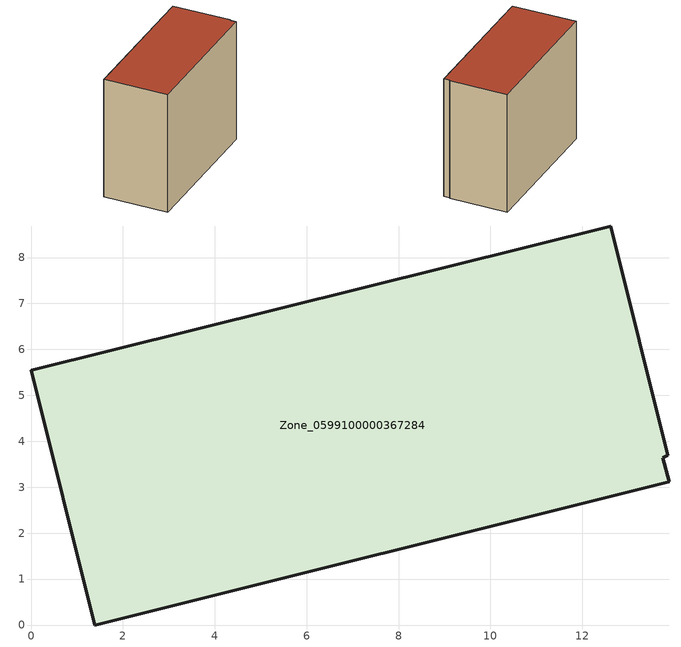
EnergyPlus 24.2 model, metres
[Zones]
Zone_0599100000367284
 floor ground (C_G): 13.76,3.64 13.9,3.12 1.38,0 0,5.55 12.62,8.69 13.86,3.7 z0
 wall outside (C_F): 13.86,3.7 12.62,8.69 0,5.55 1.38,0 13.9,3.12 13.76,3.64 13.86,3.7 z0:10.95
 roof outside (C_R): 13.9,3.12 13.76,3.64 13.86,3.7 12.62,8.69 0,5.55 1.38,0 z10.95
[BUILDING]
Pand.0599100000367284: North Axis=0; Terrain=City; Loads Convergence Tolerance Value=0.04; Temperature Convergence Tolerance Value=0.4; Solar Distribution=FullExterior; Maximum Number of Warmup Days=25; Minimum Number of Warmup Days=1
[Site:Location]
Rotterdam.The.Hague.AP_ZH_NLD Design_Conditions: Latitude=51.96; Longitude=4.45; Time Zone=1; Elevation=-4.5
[SITE:GROUNDTEMPERATURE:BUILDINGSURFACE]
18, 18, 18, 18, 18, 18, 18, 18, 18, 18, 18, 18
[MATERIAL] Thermal Absorptance=0.9; Solar Absorptance=0.7; Visible Absorptance=0.7
Name | Roughness | Thickness | Conductivity | Density | Specific Heat
G.TC.1992-2005 | MediumSmooth | 0.15 | 0.06 | 540 | 1210
F.TC.1992-2005 | Rough | 0.3 | 0.12 | 1920 | 840
R.TC.1992-2005 | MediumRough | 0.2 | 0.08 | 1500 | 1000
[CONSTRUCTION]
C_G: G.TC.1992-2005
C_F: F.TC.1992-2005
C_R: R.TC.1992-2005
[ZONE]
Zone_0599100000367284: Type=1; Multiplier=1; Ceiling Height=Autocalculate; Volume=Autocalculate; Floor Area=autocalculate; Part of Total Floor Area=Yes
[ZONEINFILTRATION:DESIGNFLOWRATE]
Infil_Zone_0599100000367284: Zone or ZoneList or Space or SpaceList=Zone_0599100000367284; Schedule=AlwaysOn; Design Flow Rate Calculation Method=Flow/Area; Flow Rate per Floor Area=0.0015; Constant Term Coefficient=1; Temperature Term Coefficient=0; Velocity Term Coefficient=0; Velocity Squared Term Coefficient=0
[HVACTEMPLATE:ZONE:IDEALLOADSAIRSYSTEM]
Zone_0599100000367284: Maximum Heating Supply Air Temperature=50; Minimum Cooling Supply Air Temperature=13; Maximum Heating Supply Air Humidity Ratio=0.0156; Minimum Cooling Supply Air Humidity Ratio=0.0077; Heating Limit=NoLimit; Cooling Limit=NoLimit; Dehumidification Control Type=ConstantSensibleHeatRatio; Cooling Sensible Heat Ratio=0.7; Dehumidification Setpoint=60; Humidification Control Type=None; Humidification Setpoint=30; Outdoor Air Method=None; Outdoor Air Flow Rate per Person=0.00944; Outdoor Air Flow Rate per Zone Floor Area=0; Outdoor Air Flow Rate per Zone=0; Demand Controlled Ventilation Type=None; Outdoor Air Economizer Type=NoEconomizer; Heat Recovery Type=None; Sensible Heat Recovery Effectiveness=0.7; Latent Heat Recovery Effectiveness=0.65
[ZONECONTROL:THERMOSTAT]
ThermostatControl_Zone_0599100000367284: Zone or ZoneList=Zone_0599100000367284; Control Type Schedule=DualSetpointControlType; Control 1=Thermostat_Zone_0599100000367284; Temperature Difference Between Cutout And Setpoint=0
[THERMOSTATSETPOINT:DUALSETPOINT]
Thermostat_Zone_0599100000367284: Heating Setpoint Temperature Schedule=HeatingSetpoint_Zone_0599100000367284; Cooling Setpoint Temperature Schedule=CoolingSetpoint_Zone_0599100000367284
[SCHEDULE:COMPACT]
HeatingSetpoint_Zone_0599100000367284: Through: 12/31, For: AllDays, Until: 24:00, 21
CoolingSetpoint_Zone_0599100000367284: Through: 12/31, For: AllDays, Until: 24:00, 24
DualSetpointControlType: Through: 12/31, For: AllDays, Until: 24:00, 4
AlwaysOn: Through: 12/31, For: AllDays, Until: 24:00, 1
